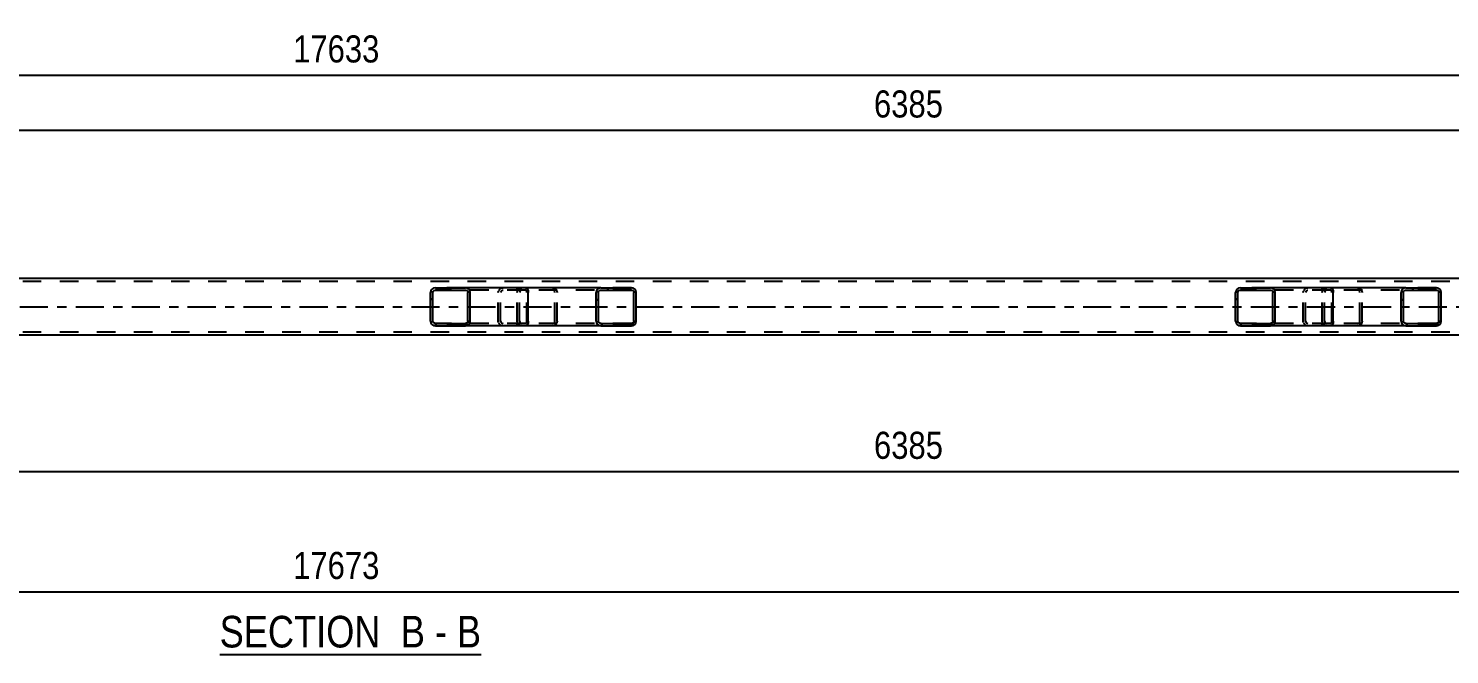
# Model space of a CAD drawing. Header units: millimetres. Extents: x -129 to 712, y -428 to 166.
# Drawn here: x 235.8 to 386.1, y -232.2 to -166 of the extents above; entities that cross this region are included whole.
import ezdxf

# ---------------------------------------------------------------- set-up
doc = ezdxf.new("R2010")
doc.units = ezdxf.units.MM
doc.linetypes.add('DXK_LINE_DOT2', pattern=[3.9198, 1.9599, -1.9599])
doc.linetypes.add('DXK_LINE_DOT3', pattern=[5.9187, 2.979, -0.9799, 0.9799, -0.9799])
doc.styles.add('Arial Narrow', font='ARIALN.TTF', dxfattribs={"height": 0.2})

# ---------------------------------------------------------------- blocks, each defined once
blk = doc.blocks.new('Unknown-232816670-12 - 4530')
at = {"color": 6, "linetype": 'Continuous'}
blk.add_line((255.98, -232.2), (283.63, -232.2), dxfattribs=at)
at = {"color": 0, "linetype": 'Continuous'}
for points in [[(274.09, -231.45), (274.09, -227.95), (255.98, -227.95), (255.98, -231.45)], [(277.7, -231.45), (277.7, -227.95), (275.14, -227.95), (275.14, -231.45)], [(280.02, -231.45), (280.02, -227.95), (278.75, -227.95), (278.75, -231.45)], [(283.63, -231.45), (283.63, -227.95), (281.07, -227.95), (281.07, -231.45)]]:
    blk.add_wipeout(points, dxfattribs=at)
at = {"color": 7, "linetype": 'Continuous', "style": 'Arial Narrow'}
for s, p in [('SECTION ', (255.98, -231.45)), ('B', (275.14, -231.45)), ('B', (281.07, -231.45)), ('-', (278.75, -231.45))]:
    blk.add_text(s, height=3.34, dxfattribs=at).set_placement(p)
blk = doc.blocks.new('Part-232816670-4655 - 4530')
at = {"color": 7, "linetype": 'DXK_LINE_DOT2'}
for p, q in [((597.74, -192.74), (-61.1, -192.74)), ((597.74, -192.42), (30.06, -192.42)), ((597.74, -198.1), (-61.1, -198.1))]:
    blk.add_line(p, q, dxfattribs=at)
at = {"color": 2, "linetype": 'Continuous'}
for p, q in [((455.74, -192.42), (206.33, -192.42)), ((455.74, -198.42), (206.33, -198.42))]:
    blk.add_line(p, q, dxfattribs=at)
at = {"color": 7, "linetype": 'DXK_LINE_DOT3'}
blk.add_line((-61.1, -195.42), (597.74, -195.42), dxfattribs=at)
blk = doc.blocks.new('Part-232816670-4656 - 4530')
at = {"linetype": 'Continuous'}
h = blk.add_hatch(dxfattribs=at)
h.set_pattern_fill('', scale=0.7, style=0, pattern_type=0)
h.set_pattern_definition([(45, (300.0039, -193.721), (-1.57154, 1.57154), [])])
h.paths.add_polyline_path([(300.04, -193.9), (300, -193.72), (299.89, -193.57), (299.73, -193.46), (299.53, -193.42), (296.3, -193.42), (296.1, -193.46), (295.94, -193.57), (295.82, -193.72), (295.79, -193.9), (295.79, -196.94), (295.82, -197.13), (295.94, -197.28), (296.1, -197.39), (296.3, -197.42), (299.53, -197.42), (299.73, -197.39), (299.89, -197.28), (300, -197.13), (300.04, -196.94)])
h.paths.add_polyline_path([(299.77, -197.04), (299.71, -197.11), (299.63, -197.17), (299.53, -197.18), (296.3, -197.18), (296.2, -197.17), (296.12, -197.11), (296.06, -197.04), (296.04, -196.94), (296.04, -193.9), (296.06, -193.81), (296.12, -193.73), (296.2, -193.68), (296.3, -193.66), (299.53, -193.66), (299.63, -193.68), (299.71, -193.73), (299.77, -193.81), (299.79, -193.9), (299.79, -196.94)])
at = {"color": 7, "linetype": 'DXK_LINE_DOT2'}
for p, q in [((287.44, -193.9), (287.48, -193.72)), ((287.71, -193.81), (287.69, -193.9)), ((287.77, -193.73), (287.71, -193.81)), ((287.75, -193.46), (287.95, -193.42)), ((287.85, -193.68), (287.77, -193.73)), ((287.95, -193.66), (287.85, -193.68)), ((288.35, -193.42), (287.95, -193.42)), ((299.53, -193.66), (287.95, -193.66)), ((291.18, -193.42), (291.38, -193.46)), ((291.28, -193.68), (291.18, -193.66)), ((291.36, -193.73), (291.28, -193.68)), ((291.42, -193.81), (291.36, -193.73)), ((291.44, -193.9), (291.42, -193.81)), ((291.65, -193.72), (291.69, -193.9)), ((299.53, -193.42), (296.3, -193.42)), ((287.44, -196.94), (287.44, -193.9)), ((287.69, -196.94), (287.69, -193.9)), ((291.44, -196.94), (291.44, -193.9)), ((291.69, -196.94), (291.69, -193.9)), ((287.48, -197.13), (287.44, -196.94)), ((287.69, -196.94), (287.71, -197.04)), ((287.71, -197.04), (287.77, -197.11)), ((287.95, -197.42), (287.75, -197.39)), ((287.77, -197.11), (287.85, -197.17)), ((287.85, -197.17), (287.95, -197.18)), ((299.53, -197.18), (287.95, -197.18)), ((288.35, -197.42), (287.95, -197.42)), ((291.18, -197.18), (291.28, -197.17)), ((291.38, -197.39), (291.18, -197.42)), ((291.28, -197.17), (291.36, -197.11)), ((291.36, -197.11), (291.42, -197.04)), ((291.42, -197.04), (291.44, -196.94)), ((291.69, -196.94), (291.65, -197.13)), ((299.53, -197.42), (296.3, -197.42))]:
    blk.add_line(p, q, dxfattribs=at)
at = {"color": 2, "linetype": 'Continuous'}
for p, q in [((296.3, -193.42), (288.35, -193.42)), ((295.82, -193.72), (295.79, -193.9)), ((296.04, -193.9), (296.06, -193.81)), ((296.06, -193.81), (296.12, -193.73)), ((296.3, -193.42), (296.1, -193.46)), ((296.12, -193.73), (296.2, -193.68)), ((296.2, -193.68), (296.3, -193.66)), ((296.3, -193.42), (299.53, -193.42)), ((296.3, -193.66), (299.53, -193.66)), ((299.73, -193.46), (299.53, -193.42)), ((299.53, -193.66), (299.63, -193.68)), ((299.63, -193.68), (299.71, -193.73)), ((299.71, -193.73), (299.77, -193.81)), ((299.77, -193.81), (299.79, -193.9)), ((300.04, -193.9), (300, -193.72)), ((295.79, -196.94), (295.79, -193.9)), ((296.04, -196.94), (296.04, -193.9)), ((299.79, -196.94), (299.79, -193.9)), ((300.04, -196.94), (300.04, -193.9)), ((296.3, -197.42), (288.35, -197.42)), ((295.79, -196.94), (295.82, -197.13)), ((296.06, -197.04), (296.04, -196.94)), ((296.12, -197.11), (296.06, -197.04)), ((296.1, -197.39), (296.3, -197.42)), ((296.2, -197.17), (296.12, -197.11)), ((296.3, -197.18), (296.2, -197.17)), ((296.3, -197.18), (299.53, -197.18)), ((296.3, -197.42), (299.53, -197.42)), ((299.63, -197.17), (299.53, -197.18)), ((299.53, -197.42), (299.73, -197.39)), ((299.71, -197.11), (299.63, -197.17)), ((299.77, -197.04), (299.71, -197.11)), ((299.79, -196.94), (299.77, -197.04)), ((300, -197.13), (300.04, -196.94))]:
    blk.add_line(p, q, dxfattribs=at)
at = {"color": 7, "linetype": 'DXK_LINE_DOT2'}
for centre, start, end in [((287.93, -193.93), 110.7583, 155.68), ((291.2, -193.93), 24.32, 69.2417), ((287.93, -196.92), 204.32, 249.2417), ((291.2, -196.92), 290.7583, 335.68)]:
    blk.add_arc(centre, 0.496, start, end, dxfattribs=at)
at = {"color": 2, "linetype": 'Continuous'}
for centre, start, end in [((296.28, -193.93), 110.7583, 155.68), ((299.55, -193.93), 24.32, 69.2417), ((296.28, -196.92), 204.32, 249.2417), ((299.55, -196.92), 290.7583, 335.68)]:
    blk.add_arc(centre, 0.496, start, end, dxfattribs=at)
blk = doc.blocks.new('Part-232816670-4657 - 4530')
at = {"linetype": 'Continuous'}
h = blk.add_hatch(dxfattribs=at)
h.set_pattern_fill('', scale=0.7, style=0, pattern_type=0)
h.set_pattern_definition([(45, (367.5786, -193.721), (-1.57154, 1.57154), [])])
h.paths.add_polyline_path([(367.62, -193.9), (367.58, -193.72), (367.47, -193.57), (367.31, -193.46), (367.11, -193.42), (363.93, -193.42), (363.74, -193.46), (363.57, -193.57), (363.47, -193.72), (363.43, -193.9), (363.43, -196.94), (363.47, -197.13), (363.57, -197.28), (363.74, -197.39), (363.93, -197.42), (367.11, -197.42), (367.31, -197.39), (367.47, -197.28), (367.58, -197.13), (367.62, -196.94)])
h.paths.add_polyline_path([(367.35, -197.04), (367.29, -197.11), (367.21, -197.17), (367.11, -197.18), (363.93, -197.18), (363.83, -197.17), (363.75, -197.11), (363.7, -197.04), (363.68, -196.94), (363.68, -193.9), (363.7, -193.81), (363.75, -193.73), (363.83, -193.68), (363.93, -193.66), (367.11, -193.66), (367.21, -193.68), (367.29, -193.73), (367.35, -193.81), (367.37, -193.9), (367.37, -196.94)])
at = {"color": 2, "linetype": 'Continuous'}
for p, q in [((363.47, -193.72), (363.43, -193.9)), ((363.68, -193.9), (363.7, -193.81)), ((363.7, -193.81), (363.75, -193.73)), ((363.93, -193.42), (363.74, -193.46)), ((363.75, -193.73), (363.83, -193.68)), ((363.83, -193.68), (363.93, -193.66)), ((363.93, -193.42), (367.11, -193.42)), ((363.93, -193.66), (367.11, -193.66)), ((373.48, -193.42), (367.11, -193.42)), ((367.31, -193.46), (367.11, -193.42)), ((367.11, -193.66), (367.21, -193.68)), ((367.21, -193.68), (367.29, -193.73)), ((367.29, -193.73), (367.35, -193.81)), ((367.35, -193.81), (367.37, -193.9)), ((367.62, -193.9), (367.58, -193.72)), ((373.48, -193.42), (373.59, -193.46)), ((373.59, -193.46), (373.67, -193.57)), ((373.67, -193.57), (373.73, -193.72)), ((373.73, -193.72), (373.75, -193.9)), ((363.43, -196.94), (363.43, -193.9)), ((363.68, -196.94), (363.68, -193.9)), ((367.37, -196.94), (367.37, -193.9)), ((367.62, -196.94), (367.62, -193.9)), ((373.75, -196.94), (373.75, -193.9)), ((363.43, -196.94), (363.47, -197.13)), ((363.7, -197.04), (363.68, -196.94)), ((363.75, -197.11), (363.7, -197.04)), ((363.74, -197.39), (363.93, -197.42)), ((363.83, -197.17), (363.75, -197.11)), ((363.93, -197.18), (363.83, -197.17)), ((363.93, -197.18), (367.11, -197.18)), ((363.93, -197.42), (367.11, -197.42)), ((367.21, -197.17), (367.11, -197.18)), ((367.11, -197.42), (367.31, -197.39)), ((373.48, -197.42), (367.11, -197.42)), ((367.29, -197.11), (367.21, -197.17)), ((367.35, -197.04), (367.29, -197.11)), ((367.37, -196.94), (367.35, -197.04)), ((367.58, -197.13), (367.62, -196.94)), ((373.59, -197.39), (373.48, -197.42)), ((373.67, -197.28), (373.59, -197.39)), ((373.73, -197.13), (373.67, -197.28)), ((373.75, -196.94), (373.73, -197.13))]:
    blk.add_line(p, q, dxfattribs=at)
at = {"color": 7, "linetype": 'DXK_LINE_DOT2'}
for p, q in [((367.11, -193.42), (363.93, -193.42)), ((373.48, -193.66), (363.93, -193.66)), ((370.58, -193.9), (370.62, -193.72)), ((370.85, -193.81), (370.83, -193.9)), ((370.9, -193.73), (370.85, -193.81)), ((370.89, -193.46), (371.08, -193.42)), ((370.9, -193.73), (370.92, -193.72)), ((370.92, -193.72), (370.98, -193.68)), ((370.98, -193.68), (371.08, -193.66)), ((372.57, -193.66), (372.57, -193.42)), ((373.53, -193.68), (373.48, -193.66)), ((373.58, -193.73), (373.53, -193.68)), ((373.61, -193.81), (373.58, -193.73)), ((373.62, -193.9), (373.61, -193.81)), ((370.58, -196.94), (370.58, -193.9)), ((370.83, -196.94), (370.83, -193.9)), ((373.62, -196.94), (373.62, -193.9)), ((373.48, -197.18), (363.93, -197.18)), ((367.11, -197.42), (363.93, -197.42)), ((370.62, -197.13), (370.58, -196.94)), ((370.83, -196.94), (370.85, -197.04)), ((370.85, -197.04), (370.9, -197.11)), ((371.08, -197.42), (370.89, -197.39)), ((370.9, -197.11), (370.98, -197.17)), ((370.98, -197.17), (371.08, -197.18)), ((372.57, -197.42), (372.57, -197.18)), ((373.48, -197.18), (373.53, -197.17)), ((373.53, -197.17), (373.58, -197.11)), ((373.58, -197.11), (373.61, -197.04)), ((373.61, -197.04), (373.62, -196.94))]:
    blk.add_line(p, q, dxfattribs=at)
at = {"color": 2, "linetype": 'Continuous'}
for centre, start, end in [((363.92, -193.92), 111.1941, 156.1506), ((367.13, -193.92), 23.8494, 68.8059), ((363.92, -196.93), 203.8494, 248.8059), ((367.13, -196.93), 291.1941, 336.1506)]:
    blk.add_arc(centre, 0.492, start, end, dxfattribs=at)
at = {"color": 7, "linetype": 'DXK_LINE_DOT2'}
for centre, start, end in [((371.07, -193.92), 111.1941, 156.1506), ((371.07, -196.93), 203.8494, 248.8059)]:
    blk.add_arc(centre, 0.492, start, end, dxfattribs=at)
blk = doc.blocks.new('Part-232816670-4752 - 4530')
at = {"linetype": 'Continuous'}
h = blk.add_hatch(dxfattribs=at)
h.set_pattern_fill('', scale=0.7, style=0, pattern_type=0)
h.set_pattern_definition([(45, (282.4443, -193.721), (-1.57154, 1.57154), [])])
h.paths.add_polyline_path([(282.48, -193.9), (282.44, -193.72), (282.34, -193.57), (282.17, -193.46), (281.98, -193.42), (278.8, -193.42), (278.6, -193.46), (278.44, -193.57), (278.33, -193.72), (278.29, -193.9), (278.29, -196.94), (278.33, -197.13), (278.44, -197.28), (278.6, -197.39), (278.8, -197.42), (281.98, -197.42), (282.17, -197.39), (282.34, -197.28), (282.44, -197.13), (282.48, -196.94)])
h.paths.add_polyline_path([(282.21, -197.04), (282.16, -197.11), (282.08, -197.17), (281.98, -197.18), (278.8, -197.18), (278.7, -197.17), (278.62, -197.11), (278.56, -197.04), (278.54, -196.94), (278.54, -193.9), (278.56, -193.81), (278.62, -193.73), (278.7, -193.68), (278.8, -193.66), (281.98, -193.66), (282.08, -193.68), (282.16, -193.73), (282.21, -193.81), (282.23, -193.9), (282.23, -196.94)])
at = {"color": 2, "linetype": 'Continuous'}
for p, q in [((278.33, -193.72), (278.29, -193.9)), ((278.54, -193.9), (278.56, -193.81)), ((278.56, -193.81), (278.62, -193.73)), ((278.8, -193.42), (278.6, -193.46)), ((278.62, -193.73), (278.7, -193.68)), ((278.7, -193.68), (278.8, -193.66)), ((278.8, -193.42), (281.98, -193.42)), ((278.8, -193.66), (281.98, -193.66)), ((288.35, -193.42), (281.98, -193.42)), ((282.17, -193.46), (281.98, -193.42)), ((281.98, -193.66), (282.08, -193.68)), ((282.08, -193.68), (282.16, -193.73)), ((282.16, -193.73), (282.21, -193.81)), ((282.21, -193.81), (282.23, -193.9)), ((282.48, -193.9), (282.44, -193.72)), ((288.35, -193.42), (288.45, -193.46)), ((288.45, -193.46), (288.54, -193.57)), ((288.54, -193.57), (288.6, -193.72)), ((288.6, -193.72), (288.62, -193.9)), ((278.29, -196.94), (278.29, -193.9)), ((278.54, -196.94), (278.54, -193.9)), ((282.23, -196.94), (282.23, -193.9)), ((282.48, -196.94), (282.48, -193.9)), ((288.62, -196.94), (288.62, -193.9)), ((278.29, -196.94), (278.33, -197.13)), ((278.56, -197.04), (278.54, -196.94)), ((278.62, -197.11), (278.56, -197.04)), ((278.6, -197.39), (278.8, -197.42)), ((278.7, -197.17), (278.62, -197.11)), ((278.8, -197.18), (278.7, -197.17)), ((278.8, -197.18), (281.98, -197.18)), ((278.8, -197.42), (281.98, -197.42)), ((282.08, -197.17), (281.98, -197.18)), ((281.98, -197.42), (282.17, -197.39)), ((288.35, -197.42), (281.98, -197.42)), ((282.16, -197.11), (282.08, -197.17)), ((282.21, -197.04), (282.16, -197.11)), ((282.23, -196.94), (282.21, -197.04)), ((282.44, -197.13), (282.48, -196.94)), ((288.45, -197.39), (288.35, -197.42)), ((288.54, -197.28), (288.45, -197.39)), ((288.6, -197.13), (288.54, -197.28)), ((288.62, -196.94), (288.6, -197.13))]:
    blk.add_line(p, q, dxfattribs=at)
at = {"color": 7, "linetype": 'DXK_LINE_DOT2'}
for p, q in [((281.98, -193.42), (278.8, -193.42)), ((288.35, -193.66), (278.8, -193.66)), ((285.44, -193.9), (285.48, -193.72)), ((285.71, -193.81), (285.69, -193.9)), ((285.77, -193.73), (285.71, -193.81)), ((285.75, -193.46), (285.95, -193.42)), ((285.77, -193.73), (285.79, -193.72)), ((285.79, -193.72), (285.85, -193.68)), ((285.85, -193.68), (285.95, -193.66)), ((287.44, -193.66), (287.44, -193.42)), ((288.4, -193.68), (288.35, -193.66)), ((288.44, -193.73), (288.4, -193.68)), ((288.47, -193.81), (288.44, -193.73)), ((288.48, -193.9), (288.47, -193.81)), ((285.44, -196.94), (285.44, -193.9)), ((285.69, -196.94), (285.69, -193.9)), ((288.48, -196.94), (288.48, -193.9)), ((288.35, -197.18), (278.8, -197.18)), ((281.98, -197.42), (278.8, -197.42)), ((285.48, -197.13), (285.44, -196.94)), ((285.69, -196.94), (285.71, -197.04)), ((285.71, -197.04), (285.77, -197.11)), ((285.95, -197.42), (285.75, -197.39)), ((285.77, -197.11), (285.85, -197.17)), ((285.85, -197.17), (285.95, -197.18)), ((287.44, -197.42), (287.44, -197.18)), ((288.35, -197.18), (288.4, -197.17)), ((288.4, -197.17), (288.44, -197.11)), ((288.44, -197.11), (288.47, -197.04)), ((288.47, -197.04), (288.48, -196.94))]:
    blk.add_line(p, q, dxfattribs=at)
at = {"color": 2, "linetype": 'Continuous'}
for centre, start, end in [((278.78, -193.92), 111.1941, 156.1506), ((281.99, -193.92), 23.8494, 68.8059), ((278.78, -196.93), 203.8494, 248.8059), ((281.99, -196.93), 291.1941, 336.1506)]:
    blk.add_arc(centre, 0.492, start, end, dxfattribs=at)
at = {"color": 7, "linetype": 'DXK_LINE_DOT2'}
for centre, start, end in [((285.93, -193.92), 111.1941, 156.1506), ((285.93, -196.93), 203.8494, 248.8059)]:
    blk.add_arc(centre, 0.492, start, end, dxfattribs=at)
blk = doc.blocks.new('Part-232816670-4753 - 4530')
at = {"linetype": 'Continuous'}
h = blk.add_hatch(dxfattribs=at)
h.set_pattern_fill('', scale=0.7, style=0, pattern_type=0)
h.set_pattern_definition([(45, (385.138, -193.721), (-1.57154, 1.57154), [])])
h.paths.add_polyline_path([(385.18, -193.9), (385.14, -193.72), (385.03, -193.57), (384.86, -193.46), (384.67, -193.42), (381.43, -193.42), (381.24, -193.46), (381.07, -193.57), (380.96, -193.72), (380.92, -193.9), (380.92, -196.94), (380.96, -197.13), (381.07, -197.28), (381.24, -197.39), (381.43, -197.42), (384.67, -197.42), (384.86, -197.39), (385.03, -197.28), (385.14, -197.13), (385.18, -196.94)])
h.paths.add_polyline_path([(384.9, -197.04), (384.85, -197.11), (384.76, -197.17), (384.67, -197.18), (381.43, -197.18), (381.33, -197.17), (381.25, -197.11), (381.2, -197.04), (381.18, -196.94), (381.18, -193.9), (381.2, -193.81), (381.25, -193.73), (381.33, -193.68), (381.43, -193.66), (384.67, -193.66), (384.76, -193.68), (384.85, -193.73), (384.9, -193.81), (384.92, -193.9), (384.92, -196.94)])
at = {"color": 7, "linetype": 'DXK_LINE_DOT2'}
for p, q in [((372.57, -193.9), (372.61, -193.72)), ((372.85, -193.81), (372.83, -193.9)), ((372.9, -193.73), (372.85, -193.81)), ((372.89, -193.46), (373.08, -193.42)), ((372.98, -193.68), (372.9, -193.73)), ((373.08, -193.66), (372.98, -193.68)), ((373.48, -193.42), (373.08, -193.42)), ((384.67, -193.66), (373.08, -193.66)), ((376.32, -193.42), (376.51, -193.46)), ((376.41, -193.68), (376.32, -193.66)), ((376.5, -193.73), (376.41, -193.68)), ((376.55, -193.81), (376.5, -193.73)), ((376.57, -193.9), (376.55, -193.81)), ((376.79, -193.72), (376.83, -193.9)), ((384.67, -193.42), (381.43, -193.42)), ((372.57, -196.94), (372.57, -193.9)), ((372.83, -196.94), (372.83, -193.9)), ((376.57, -196.94), (376.57, -193.9)), ((376.83, -196.94), (376.83, -193.9)), ((372.61, -197.13), (372.57, -196.94)), ((372.83, -196.94), (372.85, -197.04)), ((372.85, -197.04), (372.9, -197.11)), ((373.08, -197.42), (372.89, -197.39)), ((372.9, -197.11), (372.98, -197.17)), ((372.98, -197.17), (373.08, -197.18)), ((384.67, -197.18), (373.08, -197.18)), ((373.48, -197.42), (373.08, -197.42)), ((376.32, -197.18), (376.41, -197.17)), ((376.51, -197.39), (376.32, -197.42)), ((376.41, -197.17), (376.5, -197.11)), ((376.5, -197.11), (376.55, -197.04)), ((376.55, -197.04), (376.57, -196.94)), ((376.83, -196.94), (376.79, -197.13)), ((384.67, -197.42), (381.43, -197.42))]:
    blk.add_line(p, q, dxfattribs=at)
at = {"color": 2, "linetype": 'Continuous'}
for p, q in [((381.43, -193.42), (373.48, -193.42)), ((380.96, -193.72), (380.92, -193.9)), ((381.18, -193.9), (381.2, -193.81)), ((381.2, -193.81), (381.25, -193.73)), ((381.43, -193.42), (381.24, -193.46)), ((381.25, -193.73), (381.33, -193.68)), ((381.33, -193.68), (381.43, -193.66)), ((381.43, -193.42), (384.67, -193.42)), ((381.43, -193.66), (384.67, -193.66)), ((384.86, -193.46), (384.67, -193.42)), ((384.67, -193.66), (384.76, -193.68)), ((384.76, -193.68), (384.85, -193.73)), ((384.85, -193.73), (384.9, -193.81)), ((384.9, -193.81), (384.92, -193.9)), ((385.18, -193.9), (385.14, -193.72)), ((380.92, -196.94), (380.92, -193.9)), ((381.18, -196.94), (381.18, -193.9)), ((384.92, -196.94), (384.92, -193.9)), ((385.18, -196.94), (385.18, -193.9)), ((381.43, -197.42), (373.48, -197.42)), ((380.92, -196.94), (380.96, -197.13)), ((381.2, -197.04), (381.18, -196.94)), ((381.25, -197.11), (381.2, -197.04)), ((381.24, -197.39), (381.43, -197.42)), ((381.33, -197.17), (381.25, -197.11)), ((381.43, -197.18), (381.33, -197.17)), ((381.43, -197.18), (384.67, -197.18)), ((381.43, -197.42), (384.67, -197.42)), ((384.76, -197.17), (384.67, -197.18)), ((384.67, -197.42), (384.86, -197.39)), ((384.85, -197.11), (384.76, -197.17)), ((384.9, -197.04), (384.85, -197.11)), ((384.92, -196.94), (384.9, -197.04)), ((385.14, -197.13), (385.18, -196.94))]:
    blk.add_line(p, q, dxfattribs=at)
at = {"color": 7, "linetype": 'DXK_LINE_DOT2'}
for centre, start, end in [((373.06, -193.93), 110.7583, 155.68), ((376.34, -193.93), 24.32, 69.2417), ((373.06, -196.92), 204.32, 249.2417), ((376.34, -196.92), 290.7583, 335.68)]:
    blk.add_arc(centre, 0.496, start, end, dxfattribs=at)
at = {"color": 2, "linetype": 'Continuous'}
for centre, start, end in [((381.41, -193.93), 110.7583, 155.68), ((384.69, -193.93), 24.32, 69.2417), ((381.41, -196.92), 204.32, 249.2417), ((384.69, -196.92), 290.7583, 335.68)]:
    blk.add_arc(centre, 0.496, start, end, dxfattribs=at)
blk = doc.blocks.new('StraightDimension-232816670-37890 - 4530')
at = {"color": 7, "linetype": 'Continuous'}
blk.add_line((-74, -225.56), (610.64, -225.56), dxfattribs=at)
at = {"color": 0}
blk.add_wipeout([(273.49, -224.81), (273.49, -220.61), (263.15, -220.61), (263.15, -224.81)], dxfattribs=at)
at = {"color": 3, "style": 'Arial Narrow'}
blk.add_text('17673', height=2.863, dxfattribs=at).set_placement((263.75, -224.21))
blk = doc.blocks.new('StraightDimension-232816670-37848 - 4530')
at = {"color": 7, "linetype": 'Continuous'}
blk.add_line((201.13, -212.85), (456.54, -212.85), dxfattribs=at)
at = {"color": 0}
blk.add_wipeout([(333.09, -212.1), (333.09, -207.9), (324.58, -207.9), (324.58, -212.1)], dxfattribs=at)
at = {"color": 3, "style": 'Arial Narrow'}
blk.add_text('6385', height=2.863, dxfattribs=at).set_placement((325.18, -211.5))
blk = doc.blocks.new('StraightDimension-232816670-37902 - 4530')
at = {"color": 7, "linetype": 'Continuous'}
blk.add_line((201.13, -176.75), (456.54, -176.75), dxfattribs=at)
at = {"color": 0}
blk.add_wipeout([(333.09, -176), (333.09, -171.8), (324.58, -171.8), (324.58, -176)], dxfattribs=at)
at = {"color": 3, "style": 'Arial Narrow'}
blk.add_text('6385', height=2.863, dxfattribs=at).set_placement((325.18, -175.4))
blk = doc.blocks.new('StraightDimension-232816670-37943 - 4530')
at = {"color": 7, "linetype": 'Continuous'}
blk.add_line((-73.2, -170.93), (609.84, -170.93), dxfattribs=at)
at = {"color": 0}
blk.add_wipeout([(273.49, -170.18), (273.49, -165.98), (263.15, -165.98), (263.15, -170.18)], dxfattribs=at)
at = {"color": 3, "style": 'Arial Narrow'}
blk.add_text('17633', height=2.863, dxfattribs=at).set_placement((263.75, -169.58))

msp = doc.modelspace()

# ---------------------------------------------------------------- block references
for name in ['StraightDimension-232816670-37902 - 4530', 'Part-232816670-4655 - 4530', 'Part-232816670-4752 - 4530', 'Part-232816670-4656 - 4530', 'Part-232816670-4657 - 4530', 'Part-232816670-4753 - 4530', 'Unknown-232816670-12 - 4530']:
    msp.add_blockref(name, (0, 0))

# ---------------------------------------------------------------- next in the draw order: block references
for name in ['StraightDimension-232816670-37943 - 4530', 'StraightDimension-232816670-37890 - 4530']:
    msp.add_blockref(name, (0, 0))

# ---------------------------------------------------------------- next in the draw order: block references
msp.add_blockref('StraightDimension-232816670-37848 - 4530', (0, 0))

doc.saveas('drawing.dxf')
